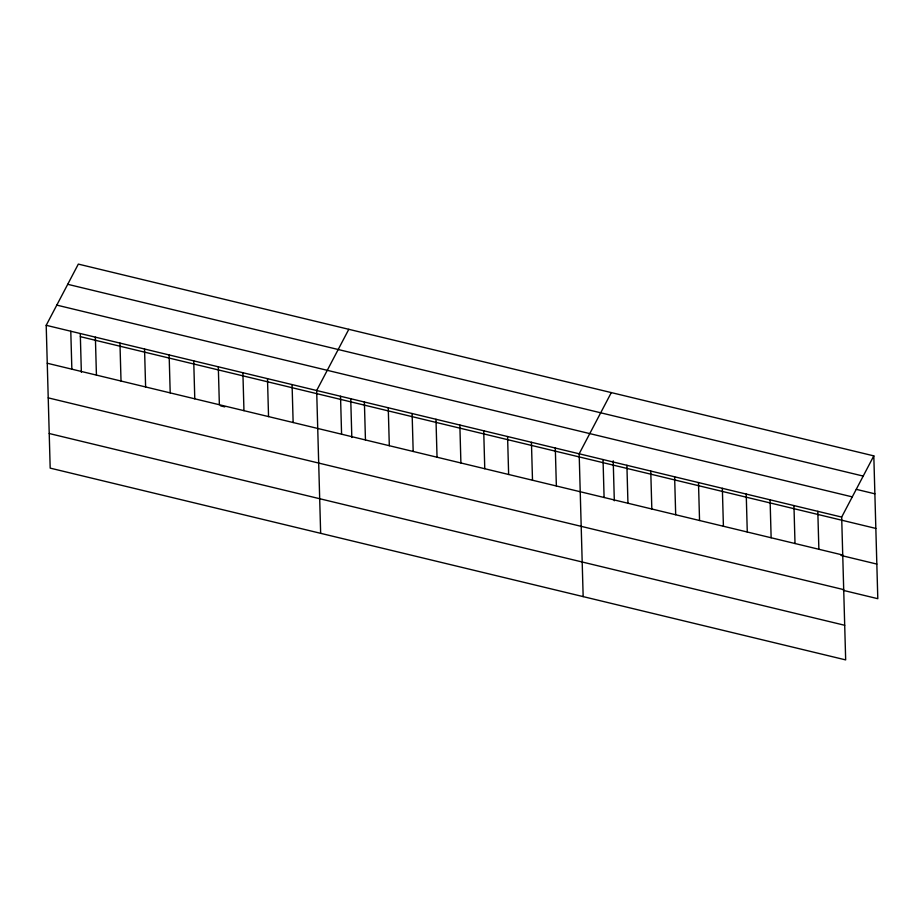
<?xml version="1.0" encoding="UTF-8"?>
<svg xmlns="http://www.w3.org/2000/svg" width="924" height="924" viewBox="0 0 924 924"><rect width="100%" height="100%" fill="white"/><g stroke="black" fill="none" stroke-linecap="round" stroke-linejoin="round"><path stroke-width="1.39" d="M873.815 455.878L841.672 517.082L845.668 659.898L50.185 468.122L46.2 325.306L78.332 264.102L873.815 455.878L877.8 598.694L843.335 590.378M348.798 329.314L316.666 390.517L320.651 533.321M611.307 392.596L579.163 453.799L583.159 596.604M67.729 284.303L863.201 476.079M856.305 489.35L874.866 493.82M56.803 305.116L852.274 496.881M46.2 325.306L841.672 517.082M80.365 336.659L875.837 528.424M47.263 363.248L842.734 555.024M220.686 405.902L224.786 406.883M841.036 555.451L876.83 564.079M48.221 397.863L843.704 589.628M49.226 433.518L844.698 625.282M817.809 511.33L818.872 549.272M793.947 505.578L795.01 543.52M770.085 499.826L771.136 537.768M746.222 494.074L747.273 532.016M722.349 488.311L723.411 526.253M698.486 482.559L699.549 520.501M674.624 476.807L675.687 514.749M650.762 471.055L651.824 508.997M626.899 465.303L627.95 503.245M613.213 460.822L614.321 500.796M603.037 459.551L604.088 497.493M555.301 448.048L556.364 485.989M531.439 442.296L532.501 480.237M507.576 436.532L508.639 474.474M483.714 430.78L484.765 468.722M459.852 425.028L460.903 462.97M435.978 419.277L437.04 457.218M412.116 413.525L413.178 451.466M388.253 407.773L389.316 445.714M364.391 402.021L365.454 439.963M350.739 398.972L351.825 437.514M340.529 396.269L341.58 434.211M292.076 384.58L293.139 422.522M267.486 378.655L268.549 416.597M242.897 372.73L243.959 410.672M218.307 366.805L219.369 404.747M193.728 360.88L194.779 398.822M169.138 354.943L170.201 392.885M144.548 349.018L145.611 386.96M119.958 343.093L121.021 381.034M95.38 337.168L96.431 375.109M80.284 333.772L81.358 372.314M70.79 331.231L71.853 369.184"/></g></svg>
